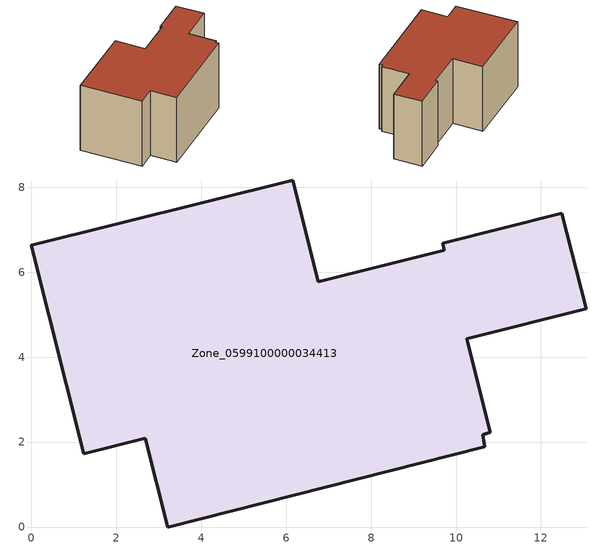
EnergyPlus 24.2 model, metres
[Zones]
Zone_0599100000034413
 floor ground (C_G): 10.63,2.17 10.68,1.89 3.22,0 2.69,2.09 1.24,1.72 0,6.63 6.16,8.17 6.76,5.78 9.72,6.52 9.69,6.68 12.49,7.39 13.06,5.14 10.26,4.43 10.8,2.23 z0
 wall outside (C_F): 0,6.63 1.24,1.72 2.69,2.09 3.22,0 10.68,1.89 10.63,2.17 10.8,2.23 10.26,4.43 13.06,5.14 12.49,7.39 9.69,6.68 9.72,6.52 6.76,5.78 6.16,8.17 0,6.63 z0:5.88
 roof outside (C_R): 10.68,1.89 10.63,2.17 10.8,2.23 10.26,4.43 13.06,5.14 12.49,7.39 9.69,6.68 9.72,6.52 6.76,5.78 6.16,8.17 0,6.63 1.24,1.72 2.69,2.09 3.22,0 z5.88
[BUILDING]
Pand.0599100000034413: North Axis=0; Terrain=City; Loads Convergence Tolerance Value=0.04; Temperature Convergence Tolerance Value=0.4; Solar Distribution=FullExterior; Maximum Number of Warmup Days=25; Minimum Number of Warmup Days=1
[Site:Location]
Rotterdam.The.Hague.AP_ZH_NLD Design_Conditions: Latitude=51.96; Longitude=4.45; Time Zone=1; Elevation=-4.5
[SITE:GROUNDTEMPERATURE:BUILDINGSURFACE]
18, 18, 18, 18, 18, 18, 18, 18, 18, 18, 18, 18
[MATERIAL] Thermal Absorptance=0.9; Solar Absorptance=0.7; Visible Absorptance=0.7
Name | Roughness | Thickness | Conductivity | Density | Specific Heat
G.TI.1965-1974 | MediumSmooth | 0.15 | 0.882353 | 540 | 1210
F.TI.1965-1974 | Rough | 0.3 | 0.697674 | 1920 | 840
R.TI.1965-1974 | MediumRough | 0.2 | 0.232558 | 1500 | 1000
[CONSTRUCTION]
C_G: G.TI.1965-1974
C_F: F.TI.1965-1974
C_R: R.TI.1965-1974
[ZONE]
Zone_0599100000034413: Type=1; Multiplier=1; Ceiling Height=Autocalculate; Volume=Autocalculate; Floor Area=autocalculate; Part of Total Floor Area=Yes
[ZONEINFILTRATION:DESIGNFLOWRATE]
Infil_Zone_0599100000034413: Zone or ZoneList or Space or SpaceList=Zone_0599100000034413; Schedule=AlwaysOn; Design Flow Rate Calculation Method=Flow/Area; Flow Rate per Floor Area=0.003; Constant Term Coefficient=1; Temperature Term Coefficient=0; Velocity Term Coefficient=0; Velocity Squared Term Coefficient=0
[HVACTEMPLATE:ZONE:IDEALLOADSAIRSYSTEM]
Zone_0599100000034413: Maximum Heating Supply Air Temperature=50; Minimum Cooling Supply Air Temperature=13; Maximum Heating Supply Air Humidity Ratio=0.0156; Minimum Cooling Supply Air Humidity Ratio=0.0077; Heating Limit=NoLimit; Cooling Limit=NoLimit; Dehumidification Control Type=ConstantSensibleHeatRatio; Cooling Sensible Heat Ratio=0.7; Dehumidification Setpoint=60; Humidification Control Type=None; Humidification Setpoint=30; Outdoor Air Method=None; Outdoor Air Flow Rate per Person=0.00944; Outdoor Air Flow Rate per Zone Floor Area=0; Outdoor Air Flow Rate per Zone=0; Demand Controlled Ventilation Type=None; Outdoor Air Economizer Type=NoEconomizer; Heat Recovery Type=None; Sensible Heat Recovery Effectiveness=0.7; Latent Heat Recovery Effectiveness=0.65
[ZONECONTROL:THERMOSTAT]
ThermostatControl_Zone_0599100000034413: Zone or ZoneList=Zone_0599100000034413; Control Type Schedule=DualSetpointControlType; Control 1=Thermostat_Zone_0599100000034413; Temperature Difference Between Cutout And Setpoint=0
[THERMOSTATSETPOINT:DUALSETPOINT]
Thermostat_Zone_0599100000034413: Heating Setpoint Temperature Schedule=HeatingSetpoint_Zone_0599100000034413; Cooling Setpoint Temperature Schedule=CoolingSetpoint_Zone_0599100000034413
[SCHEDULE:COMPACT]
HeatingSetpoint_Zone_0599100000034413: Through: 12/31, For: AllDays, Until: 24:00, 21
CoolingSetpoint_Zone_0599100000034413: Through: 12/31, For: AllDays, Until: 24:00, 24
DualSetpointControlType: Through: 12/31, For: AllDays, Until: 24:00, 4
AlwaysOn: Through: 12/31, For: AllDays, Until: 24:00, 1
